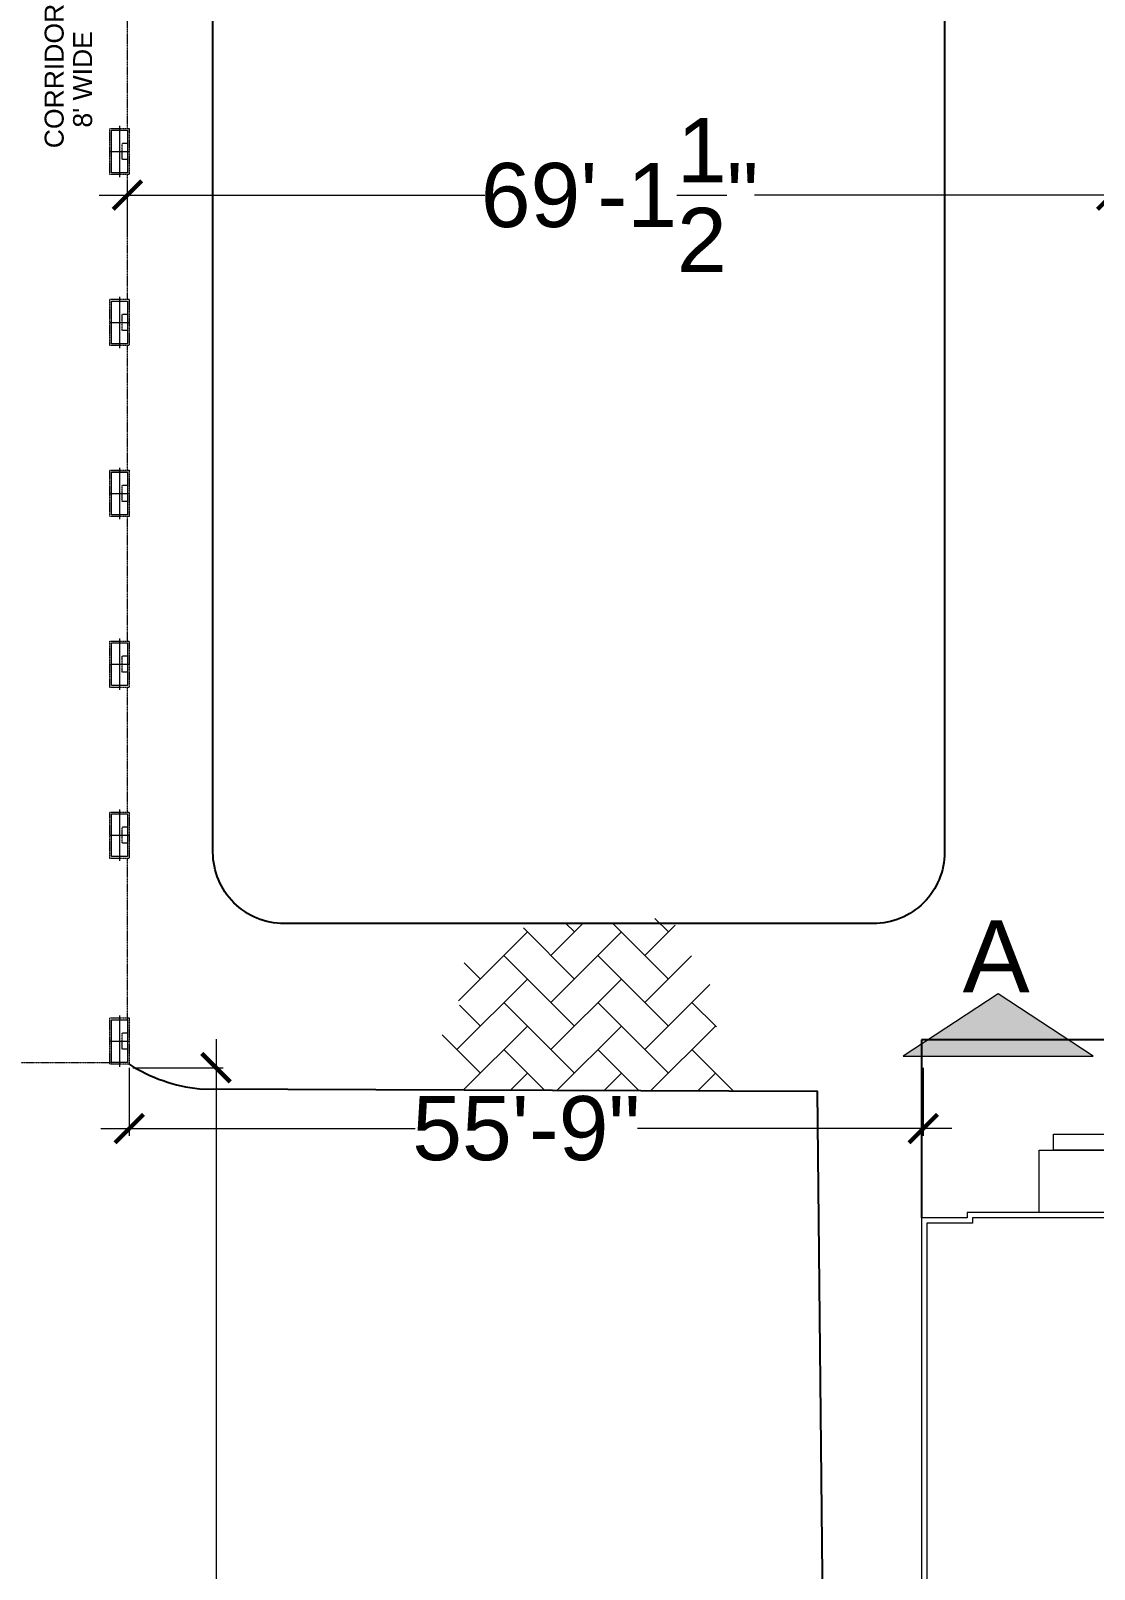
# Model space of a CAD drawing. Header units: inches. Extents: x -110725 to 51121, y 8404 to 44825.
# Drawn here: x 21270 to 22167, y 21301 to 22598 of the extents above; entities that cross this region are included whole.
import ezdxf

# ---------------------------------------------------------------- set-up
doc = ezdxf.new("R2010")
doc.units = ezdxf.units.IN
doc.header["$LTSCALE"] = 0.1
doc.header["$MEASUREMENT"] = 0
doc.linetypes.add('DASHED2', pattern=[0.375, 0.25, -0.125])
doc.layers.get('0').update_dxf_attribs({"color": 1, "lineweight": 0})
doc.layers.get('Defpoints').update_dxf_attribs({"lineweight": 0})
for name, color, linetype, lineweight in [('Col.', 4, 'Continuous', 0), ('dim', 252, 'Continuous', 0), ('HATCH', 5, 'Continuous', 5), ('TEXT', 3, 'Continuous', 0), ('WALL', 7, 'Continuous', 0), ('WIN', 160, 'Continuous', 0)]:
    doc.layers.add(name, color=color, linetype=linetype, lineweight=lineweight)
doc.layers.add('GREEN BELT', color=80, linetype='Continuous')
doc.styles.add('as', font='arial.ttf')
doc.styles.add('EHSAN', font='arial.ttf', dxfattribs={"height": 54})
doc.dimstyles.new('DIM1', dxfattribs={"dimtxt": 54, "dimasz": 6, "dimexe": 6, "dimexo": 3, "dimgap": 1, "dimtad": 0, "dimzin": 0, "dimdsep": 46, "dimlunit": 4, "dimtxsty": 'EHSAN', "dimblk": 'ARCHTICK', "dimcen": 3, "dimdle": 6, "dimclrd": 4, "dimclre": 4, "dimclrt": 6, "dimadec": 0, "dimazin": 0, "dimtfac": 1, "dimtofl": 0, "dimtmove": 1, "dimatfit": 3, "dimldrblk": 'ARCHTICK', "dimfxl": 4, "dimtolj": 1, "dimtzin": 3, "dimlwd": -1, "dimlwe": -1, "dimarcsym": 0})

# ---------------------------------------------------------------- blocks, each defined once
blk = doc.blocks.new('_ArchTick')
at = {"color": 0, "linetype": 'ByBlock', "const_width": 0.15}
blk.add_lwpolyline([(-0.5, -0.5), (0.5, 0.5)], dxfattribs=at)
blk = doc.blocks.new('*D2197')
at = {"layer": 'Defpoints', "color": 0, "transparency": 16777216}
for p in [(21353.4, 21727), (22022.4, 21727), (22022.4, 21672.7)]:
    blk.add_point(p, dxfattribs=at)
at = {"layer": 'dim', "color": 4, "transparency": 16777216}
for p, q in [((21353.4, 21724), (21353.4, 21666.7)), ((22022.4, 21724), (22022.4, 21666.7)), ((21329.4, 21672.7), (21594.2, 21672.7)), ((22046.4, 21672.7), (21781.7, 21672.7))]:
    blk.add_line(p, q, dxfattribs=at)
at = {"layer": 'dim', "color": 4, "transparency": 16777216, "xscale": 24, "yscale": 24, "zscale": 24, "rotation": 180}
blk.add_blockref('_ArchTick', (21353.4, 21672.7), dxfattribs=at)
at = {"layer": 'dim', "color": 4, "transparency": 16777216, "xscale": 24, "yscale": 24, "zscale": 24}
blk.add_blockref('_ArchTick', (22022.4, 21672.7), dxfattribs=at)
at = {"layer": 'dim', "color": 6, "transparency": 16777216, "insert": (21687.9, 21672.7), "char_height": 54, "attachment_point": 5, "style": 'EHSAN'}
blk.add_mtext('\\A1;55\'-9"', dxfattribs=at)
blk = doc.blocks.new('*D2198')
at = {"layer": 'Defpoints', "color": 0, "transparency": 16777216}
for p in [(21353.4, 21724), (21353.4, 20285.4), (21426.5, 20285.4)]:
    blk.add_point(p, dxfattribs=at)
at = {"layer": 'dim', "color": 4, "transparency": 16777216}
for p, q in [((21426.5, 21748), (21426.5, 21157.5)), ((21356.4, 21724), (21432.5, 21724)), ((21426.5, 20261.4), (21426.5, 20851.8)), ((21356.4, 20285.4), (21432.5, 20285.4))]:
    blk.add_line(p, q, dxfattribs=at)
at = {"layer": 'dim', "color": 4, "transparency": 16777216, "xscale": 24, "yscale": 24, "zscale": 24}
for p, rotation in [((21426.5, 21724), 90), ((21426.5, 20285.4), 270)]:
    blk.add_blockref('_ArchTick', p, dxfattribs=dict(at, rotation=rotation))
at = {"layer": 'dim', "color": 6, "transparency": 16777216, "insert": (21426.5, 21004.7), "char_height": 54, "attachment_point": 5, "rotation": 90, "style": 'EHSAN'}
blk.add_mtext('\\A1;119\'-10{\\H1x;\\S1/2;}"', dxfattribs=at)
blk = doc.blocks.new('SDAFSDAF')
at = {"layer": 'Col.', "linetype": 'Continuous'}
blk.add_lwpolyline([(-24449.1, 37386.1), (-24462.6, 37386.1), (-24462.6, 37422.1), (-24449.1, 37422.1)], close=True, dxfattribs=at)
at = {"layer": 'dim', "linetype": 'Continuous'}
for p, q in [((-24455.9, 37425.7), (-24455.9, 37382.5)), ((-24464, 37404.1), (-24447.8, 37404.1))]:
    blk.add_line(p, q, dxfattribs=at)
blk = doc.blocks.new('*D2207')
at = {"layer": 'Defpoints', "color": 0, "transparency": 16777216}
for p in [(21351.9, 22459.2), (21351.9, 22423.9), (22181.3, 22407.5)]:
    blk.add_point(p, dxfattribs=at)
at = {"layer": 'dim', "color": 4, "transparency": 16777216}
for p, q in [((21351.9, 22426.9), (21351.9, 22465.2)), ((22181.3, 22410.5), (22181.3, 22465.2)), ((21327.9, 22459.2), (21653, 22459.2)), ((22205.3, 22459.2), (21880.2, 22459.2))]:
    blk.add_line(p, q, dxfattribs=at)
at = {"layer": 'dim', "color": 4, "transparency": 16777216, "xscale": 24, "yscale": 24, "zscale": 24, "rotation": 180}
blk.add_blockref('_ArchTick', (21351.9, 22459.2), dxfattribs=at)
at = {"layer": 'dim', "color": 4, "transparency": 16777216, "xscale": 24, "yscale": 24, "zscale": 24}
blk.add_blockref('_ArchTick', (22181.3, 22459.2), dxfattribs=at)
at = {"layer": 'dim', "color": 6, "transparency": 16777216, "insert": (21766.6, 22459.2), "char_height": 54, "attachment_point": 5, "style": 'EHSAN'}
blk.add_mtext('\\A1;69\'-1{\\H1x;\\S1/2;}"', dxfattribs=at)
blk = doc.blocks.new('A$C09981591')
at = {"layer": 'WALL', "linetype": 'Continuous'}
for points in [[(111.2, 853.5), (795.1, 853.5), (795.1, 840), (111.2, 840)], [(99.2, 840), (807.2, 840), (807.2, 787.5), (99.2, 787.5)], [(0, 0), (903, 0), (903, 783), (867.4, 783), (867.4, 787.5), (38.6, 787.5), (38.6, 783), (0, 783)], [(4.5, 4.5), (898.5, 4.5), (898.5, 778.5), (862.9, 778.5), (862.9, 783), (43.1, 783), (43.1, 778.5), (4.5, 778.5)]]:
    blk.add_lwpolyline(points, close=True, dxfattribs=at)

msp = doc.modelspace()

# ---------------------------------------------------------------- hatches: boundary and pattern name
at = {"layer": 'HATCH'}
h = msp.add_hatch(dxfattribs=at)
h.set_pattern_fill('AR-HBONE', color=251, scale=7)
h.set_pattern_definition([(45, (57346.872, 0), (3e-15, 39.59798), [84, -28]), (135, (57366.67, 19.8), (3e-15, 39.59798), [84, -28])])
edge = h.paths.add_edge_path()
edge.add_line((21630.52741, 21705.33643), (21871.67571, 21704.42564))
edge.add_arc((21844.13348, 21717.64564), 30.55066, 334.35945682, 453.26703682)
edge.add_arc((21813.47002, 21771.20656), 36.99006, 321.43452144, 431.43452134)
edge.add_arc((21794.84242, 21817.38786), 32.37316, 339.91726976, 478.6898586)
edge.add_arc((21767.62043, 18932.15196), 2913.65806, 89.77030435, 90.95093619)
edge.add_arc((21709.36217, 21780.28539), 65.87193, 81.3538965, 133.09207362)
edge.add_arc((21666.2386, 21791.44647), 36.99006, 92.91069259, 202.91069249)
edge.add_arc((21653.79359, 21747.03745), 36.99006, 125.77973538, 235.77973528)
edge.add_arc((21667.44256, 21702.98356), 36.99006, 158.64877817, 176.35305264)
at = {"layer": 'TEXT'}
msp.add_hatch(color=256, dxfattribs=at).paths.add_polyline_path([(22165.69741, 21733.66735), (22085.62932, 21786.1719), (22005.56124, 21733.66735)])

# ---------------------------------------------------------------- linework, layer by layer
at = {"layer": 'GREEN BELT', "linetype": 'Continuous'}
for p, q in [((22923.92113, 21747.56505), (22020.92113, 21747.56505)), ((22020.92113, 21747.56505), (22020.92113, 21597.56505))]:
    msp.add_line(p, q, dxfattribs=at)
at = {"layer": 'GREEN BELT', "linetype": 'Continuous', "elevation": 27.16259}
msp.add_lwpolyline([(22011.15139, 23124.94238, -0.2636513242), (22040.32094, 23073.46924), (22040.32094, 21905.40873, -0.4142135624), (21980.32094, 21845.40873), (21483.92113, 21845.40873, -0.4142135624), (21423.92113, 21905.40873), (21423.92113, 23304.85978, -0.4142135624), (21483.92113, 23364.85978), (21594.00161, 23364.85978, -0.1357385129), (21624.83205, 23356.33292), (22011.15139, 23124.94238)], format="xyb", dxfattribs=at)
at = {"layer": 'GREEN BELT', "linetype": 'Continuous', "elevation": 3.81229}
msp.add_lwpolyline([(21412.67706, 21706.15923), (21933.17736, 21704.19336), (21945.8093, 20480.70056), (22019.30711, 20479.40266)], dxfattribs=at)
at = {"layer": 'GREEN BELT', "linetype": 'Continuous'}
msp.add_arc((21426.73929, 21841.07343, 27.16259), 135.64508, 237.2813198, 264.04949821, dxfattribs=at)
at = {"layer": 'TEXT'}
msp.add_lwpolyline([(22005.56124, 21733.66735), (22165.69741, 21733.66735), (22085.62932, 21786.1719)], close=True, dxfattribs=at)
at = {"layer": 'WALL', "elevation": 27.16259}
for points in [[(21351.92113, 22477.85539), (21338.42113, 22477.85539), (21338.42113, 22513.85539), (21351.92113, 22513.85539)], [(21351.92113, 22333.85539), (21338.42113, 22333.85539), (21338.42113, 22369.85539), (21351.92113, 22369.85539)], [(21351.92113, 22189.85539), (21338.42113, 22189.85539), (21338.42113, 22225.85539), (21351.92113, 22225.85539)], [(21351.92113, 22045.85539), (21338.42113, 22045.85539), (21338.42113, 22081.85539), (21351.92113, 22081.85539)], [(21351.92113, 21901.85539), (21338.42113, 21901.85539), (21338.42113, 21937.85539), (21351.92113, 21937.85539)]]:
    msp.add_lwpolyline(points, close=True, dxfattribs=at)
at = {"layer": 'WIN', "linetype": 'DASHED2'}
for p, q in [((21351.92113, 22502.60539), (21347.42113, 22502.60539)), ((21347.42113, 22489.10539), (21347.42113, 22502.60539)), ((21351.92113, 22489.10539), (21347.42113, 22489.10539)), ((21351.92113, 22358.60539), (21347.42113, 22358.60539)), ((21347.42113, 22345.10539), (21347.42113, 22358.60539)), ((21351.92113, 22345.10539), (21347.42113, 22345.10539)), ((21351.92113, 22214.60539), (21347.42113, 22214.60539)), ((21347.42113, 22201.10539), (21347.42113, 22214.60539)), ((21351.92113, 22201.10539), (21347.42113, 22201.10539)), ((21351.92113, 22070.60539), (21347.42113, 22070.60539)), ((21347.42113, 22057.10539), (21347.42113, 22070.60539)), ((21351.92113, 22057.10539), (21347.42113, 22057.10539)), ((21351.92113, 21926.60539), (21347.42113, 21926.60539)), ((21347.42113, 21913.10539), (21347.42113, 21926.60539)), ((21351.92113, 21913.10539), (21347.42113, 21913.10539)), ((21351.92113, 21753.20053), (21347.42113, 21753.20053)), ((21347.42113, 21739.70053), (21347.42113, 21753.20053)), ((21351.92113, 21739.70053), (21347.42113, 21739.70053))]:
    msp.add_line(p, q, dxfattribs=at)
at = {"layer": 'WIN', "linetype": 'DASHED2', "elevation": 27.16259}
for points in [[(21351.92113, 22515.35539), (21351.92113, 22620.35539)], [(21351.92113, 22371.35539), (21351.92113, 22476.35539)], [(21351.92113, 22227.35539), (21351.92113, 22332.35539)], [(21351.92113, 22083.35539), (21351.92113, 22188.35539)], [(21351.92113, 21939.35539), (21351.92113, 22044.35539)], [(21351.92113, 21764.45053), (21351.92113, 21900.35539)], [(21180.01628, 21728.45053), (21338.42113, 21728.45053)]]:
    msp.add_lwpolyline(points, dxfattribs=at)
for points in [[(21353.42113, 22476.35539), (21336.92113, 22476.35539), (21336.92113, 22515.35539), (21353.42113, 22515.35539)], [(21353.42113, 22332.35539), (21336.92113, 22332.35539), (21336.92113, 22371.35539), (21353.42113, 22371.35539)], [(21353.42113, 22188.35539), (21336.92113, 22188.35539), (21336.92113, 22227.35539), (21353.42113, 22227.35539)], [(21353.42113, 22044.35539), (21336.92113, 22044.35539), (21336.92113, 22083.35539), (21353.42113, 22083.35539)], [(21353.42113, 21900.35539), (21336.92113, 21900.35539), (21336.92113, 21939.35539), (21353.42113, 21939.35539)], [(21353.42113, 21726.95053), (21336.92113, 21726.95053), (21336.92113, 21765.95053), (21353.42113, 21765.95053)]]:
    msp.add_lwpolyline(points, close=True, dxfattribs=at)

# ---------------------------------------------------------------- block references
at = {"layer": 'Col.', "linetype": 'Continuous'}
for p in [(45801.06385, -14908.25068, 27.16259), (45801.06385, -15052.25068, 27.16259), (45801.06385, -15196.25068, 27.16259), (45801.06385, -15340.25068, 27.16259), (45801.06385, -15484.25068, 27.16259), (45801.06385, -15657.65554, 27.16259)]:
    msp.add_blockref('SDAFSDAF', p, dxfattribs=at)
at = {"layer": 'WALL'}
msp.add_blockref('A$C09981591', (22020.92113, 20814.56505), dxfattribs=at)

# ---------------------------------------------------------------- texts
at = {"layer": 'TEXT', "style": 'as'}
for s, p in [('CORRIDOR', (21298.09796, 22498.63848)), ("8' WIDE", (21322.05456, 22515.99856))]:
    msp.add_text(s, height=16, rotation=90, dxfattribs=at).set_placement(p)
msp.add_text('A', height=60.75, dxfattribs=at).set_placement((22055.592, 21787.41257))

# ---------------------------------------------------------------- dimensions: what is measured, and where the dimension line sits
at = {"layer": 'dim'}
for base, p1, p2, picture, middle in [((21351.92113, 22459.21651, 27.16259), (22181.32094, 22407.4645, 27.16259), (21351.92113, 22423.85539, 27.16259), '*D2207', (21766.62104, 22459.21651, 27.16259)), ((22022.42113, 21672.74203, 27.16259), (21353.42113, 21726.95053, 27.16259), (22022.42113, 21726.95053, 27.16259), '*D2197', (21687.92113, 21672.74203, 27.16259))]:
    dim = msp.add_linear_dim(base=base, p1=p1, p2=p2, dimstyle='DIM1', override={"dimtxt": 36, "dimasz": 24, "dimdle": 24}, dxfattribs=at)
    dim.commit()
    dim.dimension.update_dxf_attribs({"geometry": picture, "text_midpoint": middle})
dim = msp.add_linear_dim(base=(21426.48232, 20285.37582, 27.16259), p1=(21353.42113, 21723.95053, 27.16259), p2=(21353.42113, 20285.37582, 27.16259), angle=90, dimstyle='DIM1', override={"dimtxt": 36, "dimasz": 24, "dimdle": 24}, dxfattribs=at)
dim.commit()
dim.dimension.update_dxf_attribs({"geometry": '*D2198', "text_midpoint": (21426.48232, 21004.66318, 27.16259)})

doc.saveas('drawing.dxf')
